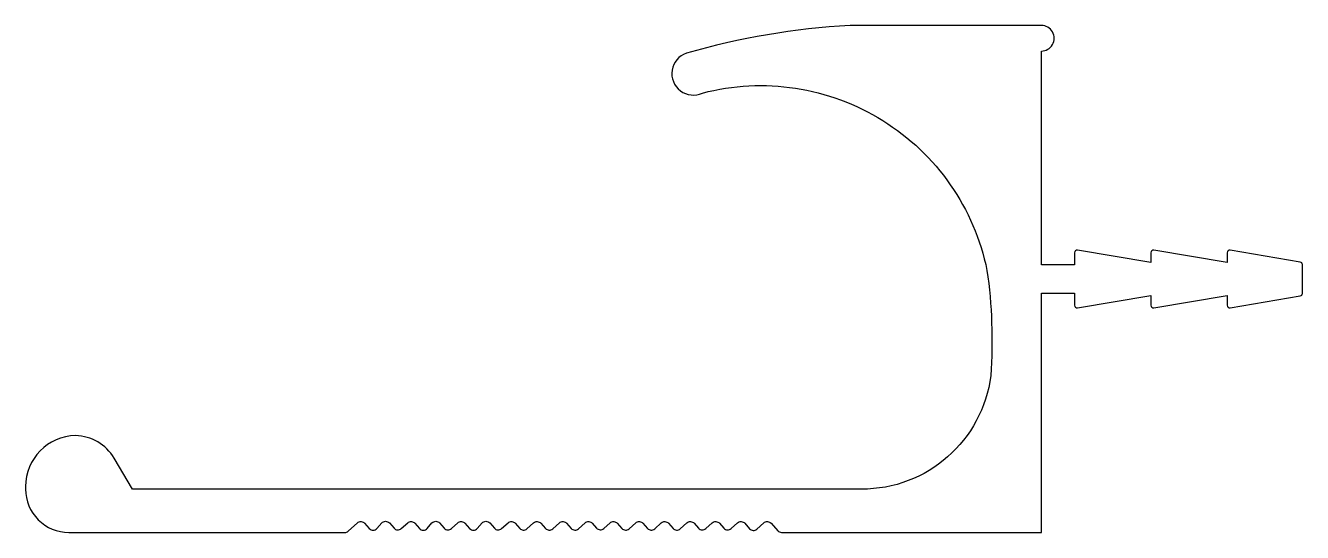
# Model space of a CAD drawing. Extents: x 900 to 950.2, y 534.2 to 554.1.
import ezdxf

# ---------------------------------------------------------------- set-up
doc = ezdxf.new("R2010")
doc.units = 0
doc.layers.add('CIZGI', color=7, linetype='CONTINUOUS')

msp = doc.modelspace()

# ---------------------------------------------------------------- linework, layer by layer
at = {"layer": 'CIZGI'}
msp.add_lwpolyline([(929.029, 534.556, -0.414467), (929.312, 534.539), (929.574, 534.245, 0.213863), (929.723, 534.178), (939.932, 534.178), (939.932, 543.578), (941.232, 543.578), (941.232, 543.096, 0.463455), (941.349, 542.997), (944.232, 543.478), (944.232, 543.096, 0.463455), (944.349, 542.997), (947.232, 543.478), (947.232, 543.096, 0.464261), (947.349, 542.998), (950.1, 543.464, 0.365877), (950.184, 543.562), (950.184, 544.693, 0.365877), (950.1, 544.792), (947.349, 545.258, 0.464261), (947.232, 545.16), (947.232, 544.778), (944.349, 545.258, 0.463455), (944.232, 545.16), (944.232, 544.778), (941.349, 545.258, 0.463455), (941.232, 545.16), (941.232, 544.678), (939.932, 544.678), (939.932, 553.078, 1.000249), (939.932, 554.078), (932.414, 554.078, 0.056917), (925.987, 552.991, 1.056425), (926.615, 551.428, -0.429872), (937.793, 544.468, -0.052703), (937.943, 540.334, -0.378602), (932.864, 535.878), (904.232, 535.878), (903.513, 537.094, 0.260241), (901.997, 537.978, 0.409084), (900.032, 535.978), (900.032, 535.878, 0.414214), (901.732, 534.178), (912.569, 534.178, 0.184271), (912.703, 534.229), (913.069, 534.556, -0.414467), (913.351, 534.539), (913.533, 534.335, 0.448227), (913.832, 534.335), (914.024, 534.55, -0.448227), (914.322, 534.55), (914.505, 534.345, 0.414467), (914.788, 534.329), (915.041, 534.556, -0.414467), (915.324, 534.539), (915.506, 534.335, 0.448227), (915.805, 534.335), (915.996, 534.55, -0.448227), (916.295, 534.55), (916.476, 534.347, 0.414467), (916.758, 534.331), (917.01, 534.556, -0.414467), (917.292, 534.539), (917.474, 534.335, 0.448227), (917.773, 534.335), (917.965, 534.55, -0.448227), (918.263, 534.55), (918.446, 534.345, 0.414467), (918.729, 534.329), (918.982, 534.556, -0.414467), (919.265, 534.539), (919.444, 534.338, 0.414467), (919.727, 534.322), (919.988, 534.556, -0.414467), (920.271, 534.539), (920.453, 534.335, 0.414467), (920.736, 534.319), (921.001, 534.556, -0.414467), (921.283, 534.539), (921.463, 534.338, 0.414467), (921.746, 534.321), (922.008, 534.556, -0.414467), (922.291, 534.539), (922.459, 534.351, 0.414467), (922.741, 534.335), (922.988, 534.556, -0.414467), (923.271, 534.539), (923.452, 534.336, 0.414467), (923.735, 534.32), (923.998, 534.556, -0.414467), (924.281, 534.539), (924.459, 534.339, 0.414467), (924.742, 534.323), (925.002, 534.556, -0.414467), (925.284, 534.539), (925.464, 534.338, 0.414467), (925.746, 534.322), (926.007, 534.556, -0.414467), (926.29, 534.539), (926.465, 534.343, 0.414467), (926.748, 534.327), (927.004, 534.556, -0.414467), (927.286, 534.539), (927.46, 534.345, 0.414467), (927.742, 534.329), (927.996, 534.556, -0.414467), (928.279, 534.539), (928.47, 534.325, 0.414467), (928.753, 534.309)], format="xyb", close=True, dxfattribs=at)

doc.saveas('drawing.dxf')
